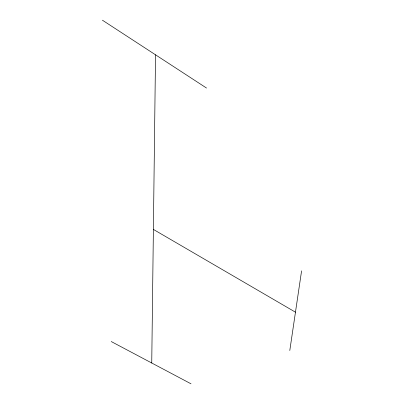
<?xml version="1.0" encoding="UTF-8"?>
<svg xmlns="http://www.w3.org/2000/svg" width="404" height="404" viewBox="0 0 404 404"><rect width="100%" height="100%" fill="white"/><g stroke="black" fill="none" stroke-linecap="round" stroke-linejoin="round"><path stroke-width="0.61" d="M151.742 363.004L155.535 54.813M289.794 350.5L301.581 270.872M111.241 341.547L190.991 383.8M153.384 229.416L295.465 312.186M102.419 20.2L206.52 88.042"/></g></svg>
